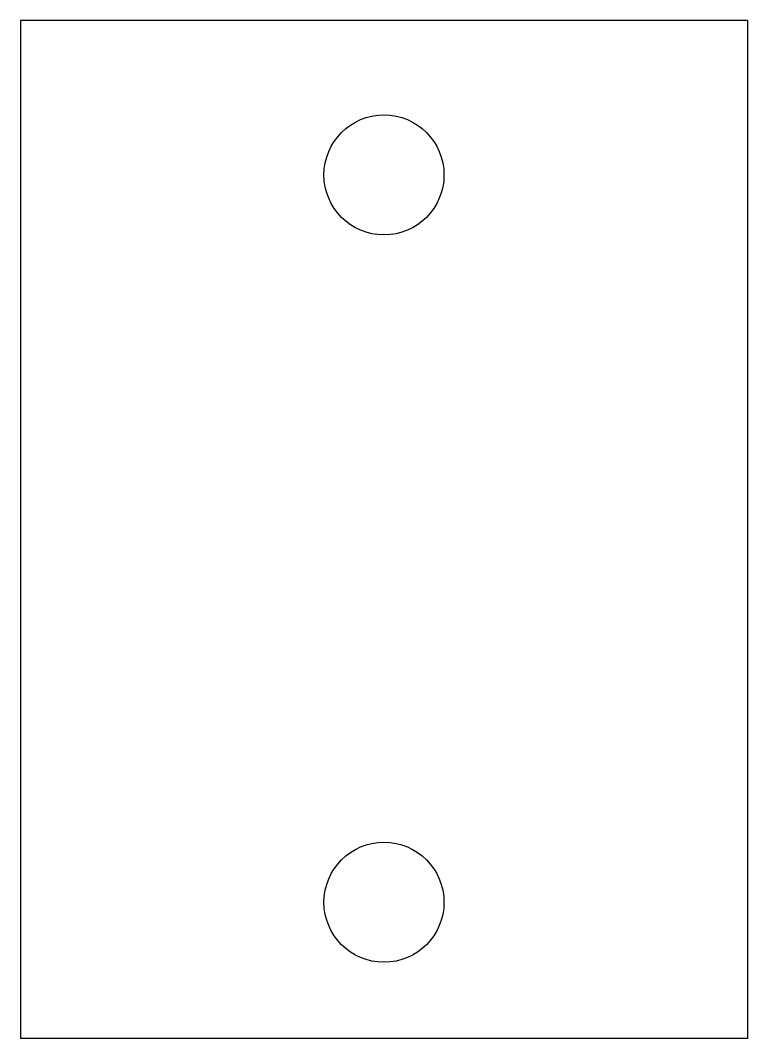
# Model space of a CAD drawing. Header units: millimetres. Extents: x 0 to 40, y 0 to 56.
import ezdxf

# ---------------------------------------------------------------- set-up
doc = ezdxf.new("R2010")
doc.units = ezdxf.units.MM

msp = doc.modelspace()

# ---------------------------------------------------------------- linework, layer by layer
for p, q in [((40, 56, 3.175), (0, 56, 3.175)), ((0, 56, 3.175), (0, 0, 3.175)), ((40, 56, 3.175), (40, 0, 3.175)), ((40, 0, 3.175), (0, 0, 3.175))]:
    msp.add_line(p, q)
for centre in [(20, 47.5, 3.175), (20, 7.5, 3.175)]:
    msp.add_circle(centre, 3.3)

doc.saveas('drawing.dxf')
